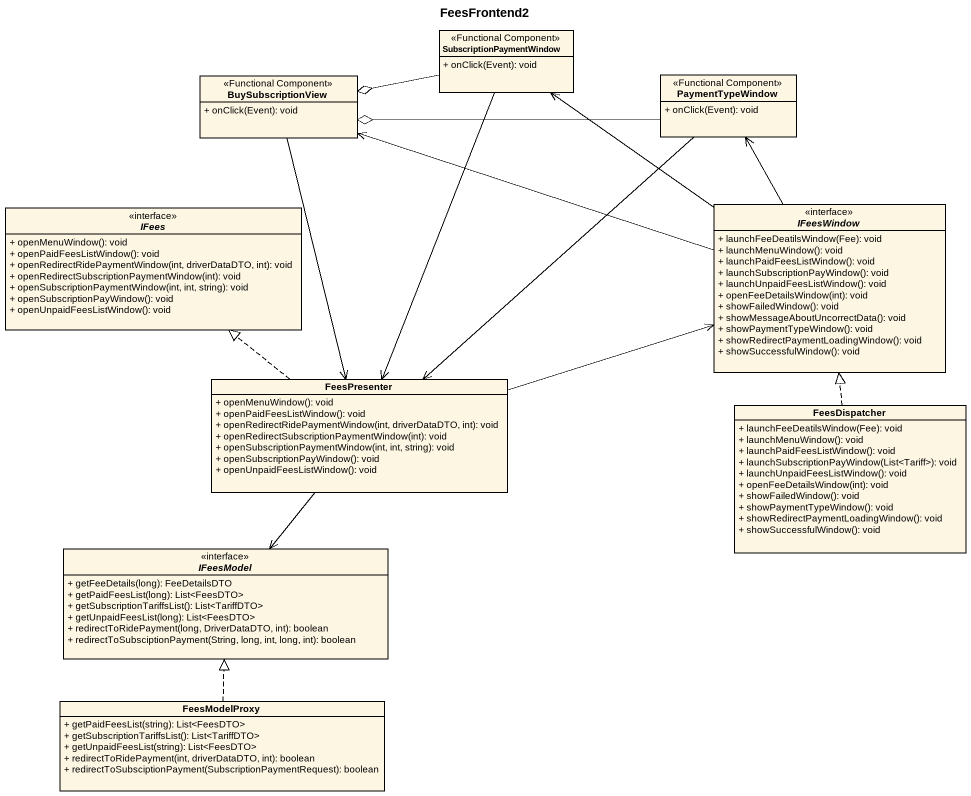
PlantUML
@startuml
title FeesFrontend2
hide circle
hide empty members
skinparam classAttributeIconSize 0
class SubscriptionPaymentWindow <<Functional Component>> {
  + onClick(Event): void
}
class BuySubscriptionView <<Functional Component>> {
  + onClick(Event): void
}
class PaymentTypeWindow <<Functional Component>> {
  + onClick(Event): void
}
interface IFees {
  + openMenuWindow(): void
  + openPaidFeesListWindow(): void
  + openRedirectRidePaymentWindow(int, driverDataDTO, int): void
  + openRedirectSubscriptionPaymentWindow(int): void
  + openSubscriptionPaymentWindow(int, int, string): void
  + openSubscriptionPayWindow(): void
  + openUnpaidFeesListWindow(): void
}
interface IFeesWindow {
  + launchFeeDeatilsWindow(Fee): void
  + launchMenuWindow(): void
  + launchPaidFeesListWindow(): void
  + launchSubscriptionPayWindow(): void
  + launchUnpaidFeesListWindow(): void
  + openFeeDetailsWindow(int): void
  + showFailedWindow(): void
  + showMessageAboutUncorrectData(): void
  + showPaymentTypeWindow(): void
  + showRedirectPaymentLoadingWindow(): void
  + showSuccessfulWindow(): void
}
class FeesPresenter {
  + openMenuWindow(): void
  + openPaidFeesListWindow(): void
  + openRedirectRidePaymentWindow(int, driverDataDTO, int): void
  + openRedirectSubscriptionPaymentWindow(int): void
  + openSubscriptionPaymentWindow(int, int, string): void
  + openSubscriptionPayWindow(): void
  + openUnpaidFeesListWindow(): void
}
class FeesDispatcher {
  + launchFeeDeatilsWindow(Fee): void
  + launchMenuWindow(): void
  + launchPaidFeesListWindow(): void
  + launchSubscriptionPayWindow(List<Tariff>): void
  + launchUnpaidFeesListWindow(): void
  + openFeeDetailsWindow(int): void
  + showFailedWindow(): void
  + showPaymentTypeWindow(): void
  + showRedirectPaymentLoadingWindow(): void
  + showSuccessfulWindow(): void
}
interface IFeesModel {
  + getFeeDetails(long): FeeDetailsDTO
  + getPaidFeesList(long): List<FeesDTO>
  + getSubscriptionTariffsList(): List<TariffDTO>
  + getUnpaidFeesList(long): List<FeesDTO>
  + redirectToRidePayment(long, DriverDataDTO, int): boolean
  + redirectToSubsciptionPayment(String, long, int, long, int): boolean
}
class FeesModelProxy {
  + getPaidFeesList(string): List<FeesDTO>
  + getSubscriptionTariffsList(): List<TariffDTO>
  + getUnpaidFeesList(string): List<FeesDTO>
  + redirectToRidePayment(int, driverDataDTO, int): boolean
  + redirectToSubsciptionPayment(SubscriptionPaymentRequest): boolean
}
SubscriptionPaymentWindow -left-o BuySubscriptionView
SubscriptionPaymentWindow --> FeesPresenter
BuySubscriptionView --> FeesPresenter
PaymentTypeWindow -left-o BuySubscriptionView
PaymentTypeWindow --> FeesPresenter
IFeesWindow -up-> SubscriptionPaymentWindow
IFeesWindow -left-> BuySubscriptionView
IFeesWindow -up-> PaymentTypeWindow
FeesPresenter .up.|> IFees
FeesPresenter -right-> IFeesWindow
FeesPresenter --> IFeesModel
FeesDispatcher .up.|> IFeesWindow
FeesModelProxy .up.|> IFeesModel
@enduml
